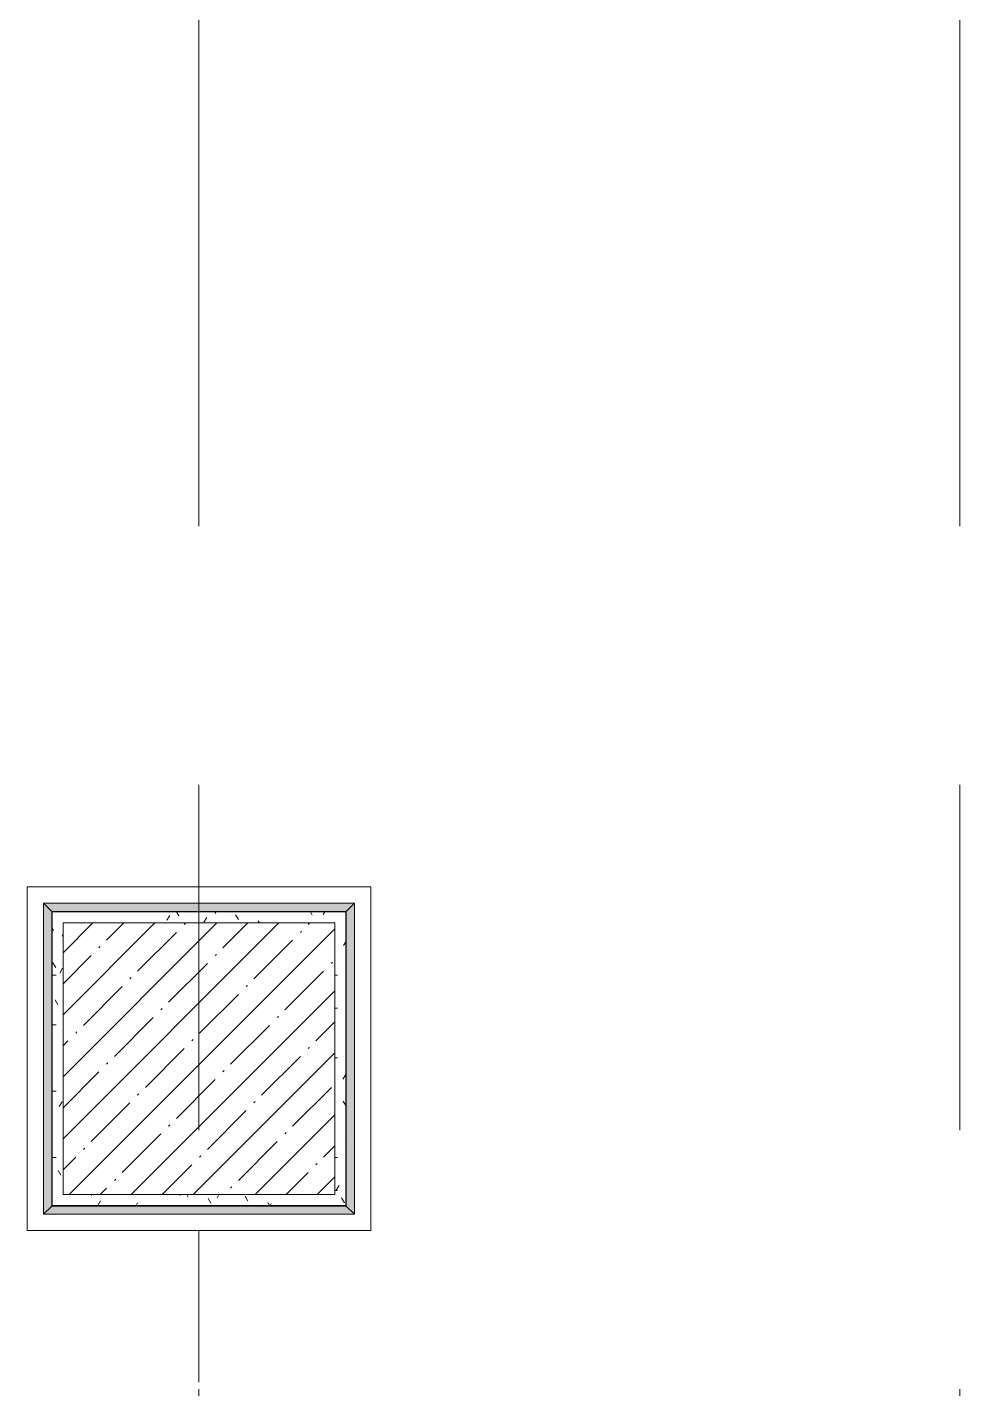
# Model space of a CAD drawing. Header units: millimetres. Extents: x 35316 to 242799, y -8553 to 29000.
# Drawn here: x 70244 to 71960, y 22343 to 24848 of the extents above; entities that cross this region are included whole.
import ezdxf

# ---------------------------------------------------------------- set-up
doc = ezdxf.new("R2010")
doc.units = ezdxf.units.MM
doc.linetypes.add('Осевая', pattern=[3175, 635, -476.25, 1587.5, -476.25])
for name, color, linetype, lineweight, true_color in [('A-GENM-1', 7, 'Continuous', 9, 0x004000), ('A-WALL-1', 9, 'Continuous', 9, 0x808080), ('A-WALL-FNSH-1', 9, 'Continuous', 9, 0x808080), ('I-WALL-2', 9, 'Continuous', 9, 0x808080), ('S-COLS-1', 9, 'Continuous', 9, 0x808080)]:
    doc.layers.add(name, color=color, linetype=linetype, lineweight=lineweight, true_color=true_color)
for name, color, linetype, lineweight in [('A-GENM-IDEN', 7, 'Continuous', 9), ('S-COLS', 7, 'Continuous', 9), ('Оси-2', 7, 'Осевая', 9)]:
    doc.layers.add(name, color=color, linetype=linetype, lineweight=lineweight)
pattern_1 = [(0, (0, 0), (121.92, 30.48), [10.058, -81.382, 10.058, -81.382, -487.68]), (0, (0, 0), (121.92, 30.48), [-182.88, 10.058, -172.822, 10.058, -81.382, -213.36]), (0, (0, 0), (121.92, 30.48), [-457.2, 10.058, -50.902, 10.058, -142.342]), (120, (45.72, 15.24), (-87.356454, 90.345817), [10.058, -81.382, 10.058, -81.382, -487.68]), (120, (45.72, 15.24), (-87.356454, 90.345817), [-182.88, 10.058, -172.822, 10.058, -81.382, -213.36]), (120, (45.72, 15.24), (-87.356454, 90.345817), [-457.2, 10.058, -50.902, 10.058, -142.342]), (240, (60.96, 76.2), (-34.563546, -120.825817), [10.058, -81.382, 10.058, -81.382, -487.68]), (240, (60.96, 76.2), (-34.563546, -120.825817), [-182.88, 10.058, -172.822, 10.058, -81.382, -213.36]), (240, (60.96, 76.2), (-34.563546, -120.825817), [-457.2, 10.058, -50.902, 10.058, -142.342])]

# ---------------------------------------------------------------- blocks, each defined once
blk = doc.blocks.new('BSC_Колонна _Прямоугольная - 500х500-V24-План раскладки напольных покрытий 3 этажа в осях 12-23')
at = {"layer": 'S-COLS'}
h = blk.add_hatch(dxfattribs=at)
h.set_pattern_fill('FP_30', color=256, style=0, pattern_type=2)
h.set_pattern_definition([(45, (-70560, -22950), (-57.02463, 57.02463), []), (45, (-70502.975, -22950), (-57.02463, 57.02463), [100.806, -20.161, 3.353, -16.808])])
h.paths.add_polyline_path([(-250, -250), (250, -250), (250, 250), (-250, 250)])
at = {"layer": 'S-COLS-1'}
for p, q in [((250, 250), (-250, 250)), ((-250, 250), (-250, -250)), ((250, -250), (250, 250)), ((-250, -250), (250, -250))]:
    blk.add_line(p, q, dxfattribs=at)
blk = doc.blocks.new('Плинтус - Плинтус темный _ст_школа_-V50-План раскладки напольных покрытий 3 этажа в осях 12-23')
at = {"layer": 'A-GENM-1'}
blk.add_line((-45, -45), (587, -45), dxfattribs=at)
blk = doc.blocks.new('Плинтус - Плинтус темный _ст_школа_-V51-План раскладки напольных покрытий 3 этажа в осях 12-23')
at = {"layer": 'A-GENM-1'}
blk.add_hatch(color=256, dxfattribs=at).paths.add_polyline_path([(-15, -15), (557, -15), (542, 0), (0, 0)])
for p, q in [((-15, -15), (557, -15)), ((0, 0), (542, 0)), ((557, -15), (542, 0)), ((-45, -45), (587, -45))]:
    blk.add_line(p, q, dxfattribs=at)
blk = doc.blocks.new('Плинтус - Плинтус темный _ст_школа_-32859004-План раскладки напольных покрытий 3 этажа в осях 12-23')
at = {"layer": 'A-GENM-1'}
blk.add_hatch(color=256, dxfattribs=at).paths.add_polyline_path([(-15, -15), (557, -15), (542, 0), (0, 0)])
for p, q in [((0, 0), (-15, -15)), ((-15, -15), (557, -15)), ((0, 0), (542, 0)), ((557, -15), (542, 0)), ((-45, -45), (587, -45))]:
    blk.add_line(p, q, dxfattribs=at)
blk = doc.blocks.new('Плинтус - Плинтус темный _ст_школа_-V52-План раскладки напольных покрытий 3 этажа в осях 12-23')
at = {"layer": 'A-GENM-1'}
blk.add_hatch(color=256, dxfattribs=at).paths.add_polyline_path([(542, 0), (0, 0), (-15, -15), (557, -15)])
for p, q in [((0, 0), (-15, -15)), ((-15, -15), (557, -15)), ((0, 0), (542, 0)), ((-45, -45), (587, -45))]:
    blk.add_line(p, q, dxfattribs=at)

msp = doc.modelspace()

# ---------------------------------------------------------------- hatches: boundary and pattern name
at = {"layer": 'I-WALL-2'}
h = msp.add_hatch(dxfattribs=at)
h.set_pattern_fill('FP_70', color=256, style=0, pattern_type=2)
h.set_pattern_definition(pattern_1)
h.paths.add_polyline_path([(70830, 23200), (70830, 23220), (70290, 23220), (70290, 23200), (70810, 23200)])
h = msp.add_hatch(dxfattribs=at)
h.set_pattern_fill('FP_70', color=256, style=0, pattern_type=2)
h.set_pattern_definition(pattern_1)
h.paths.add_polyline_path([(70310, 22680), (70310, 23200), (70290, 23200), (70290, 22680)])
h = msp.add_hatch(dxfattribs=at)
h.set_pattern_fill('FP_70', color=256, style=0, pattern_type=2)
h.set_pattern_definition(pattern_1)
h.paths.add_polyline_path([(70810, 22700), (70830, 22700), (70830, 23200), (70810, 23200)])
h = msp.add_hatch(dxfattribs=at)
h.set_pattern_fill('FP_70', color=256, style=0, pattern_type=2)
h.set_pattern_definition(pattern_1)
h.paths.add_polyline_path([(70830, 22680), (70830, 22700), (70310, 22700), (70310, 22680), (70810, 22680)])

# ---------------------------------------------------------------- linework, layer by layer
at = {"layer": 'A-GENM-IDEN'}
msp.add_line((70560, 22634), (70560, 22355.2), dxfattribs=at)
at = {"layer": 'A-WALL-1'}
for p, q in [((70830, 23220), (70290, 23220)), ((70290, 23220), (70290, 22680)), ((70830, 22680), (70830, 23220)), ((70290, 22680), (70830, 22680))]:
    msp.add_line(p, q, dxfattribs=at)
at = {"layer": 'A-WALL-FNSH-1'}
for p, q in [((70831, 23221), (70289, 23221)), ((70289, 23221), (70289, 22679)), ((70831, 22679), (70831, 23221)), ((70289, 22679), (70831, 22679))]:
    msp.add_line(p, q, dxfattribs=at)
at = {"layer": 'Оси-2'}
for p, q in [((70560, 593.7), (70560, 24898.1)), ((71960, 593.7), (71960, 24898.1))]:
    msp.add_line(p, q, dxfattribs=at)

# ---------------------------------------------------------------- block references
at = {"layer": 'A-GENM-1'}
for name, p, rotation in [('Плинтус - Плинтус темный _ст_школа_-V50-План раскладки напольных покрытий 3 этажа в осях 12-23', (70289, 23221), 270), ('Плинтус - Плинтус темный _ст_школа_-V52-План раскладки напольных покрытий 3 этажа в осях 12-23', (70831, 23221), 180), ('Плинтус - Плинтус темный _ст_школа_-32859004-План раскладки напольных покрытий 3 этажа в осях 12-23', (70289, 23221), 270), ('Плинтус - Плинтус темный _ст_школа_-32859004-План раскладки напольных покрытий 3 этажа в осях 12-23', (70831, 22679), 90)]:
    msp.add_blockref(name, p, dxfattribs=dict(at, rotation=rotation))
msp.add_blockref('Плинтус - Плинтус темный _ст_школа_-V51-План раскладки напольных покрытий 3 этажа в осях 12-23', (70289, 22679), dxfattribs=at)
at = {"layer": 'S-COLS'}
msp.add_blockref('BSC_Колонна _Прямоугольная - 500х500-V24-План раскладки напольных покрытий 3 этажа в осях 12-23', (70560, 22950), dxfattribs=at)

doc.saveas('drawing.dxf')
